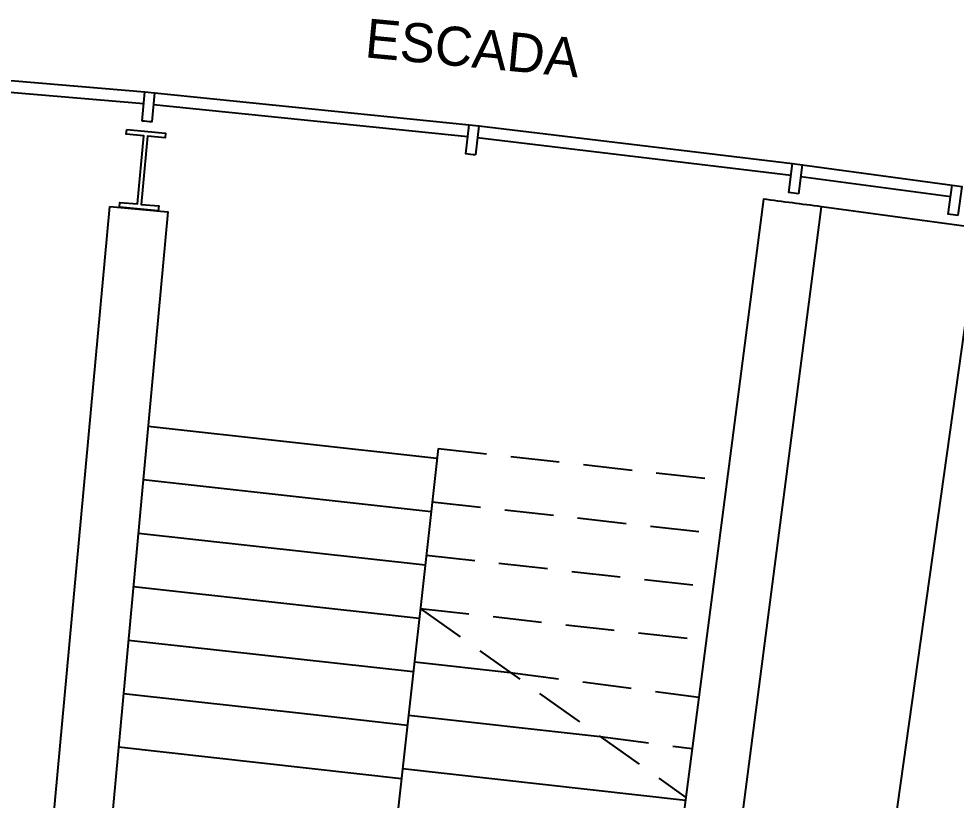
# Model space of a CAD drawing. Header units: millimetres. Extents: x 0 to 86.4, y -30.6 to 19.1.
# Drawn here: x 22.776 to 27.578, y 13.792 to 17.794 of the extents above; entities that cross this region are included whole.
import ezdxf

# ---------------------------------------------------------------- set-up
doc = ezdxf.new("R2010")
doc.units = ezdxf.units.MM
doc.linetypes.add('HIDDEN', pattern=[0.375, 0.25, -0.125])
for name, color, linetype in [('AR-ARMÁRIOS', 2, 'Continuous'), ('AR-ESQ', 2, 'Continuous'), ('AR-EST', 4, 'Continuous'), ('AR-PAR-ALV', 5, 'Continuous'), ('AR-PISO', 1, 'Continuous'), ('AR-TXT', 2, 'Continuous')]:
    doc.layers.add(name, color=color, linetype=linetype)
doc.styles.add('1-125', font='stylu.ttf', dxfattribs={"height": 0.2})

msp = doc.modelspace()

# ---------------------------------------------------------------- linework, layer by layer
at = {"layer": 'AR-ARMÁRIOS'}
msp.add_lwpolyline([(26.0239, 10.1772, -0.002112), (26.7599, 10.077), (27.6934, 16.7216), (26.8876, 16.831)], format="xyb", dxfattribs=at)
at = {"layer": 'AR-ESQ', "color": 1}
for points in [[(22.0883, 17.5321), (23.4216, 17.4194)], [(23.4713, 17.4148), (25.0824, 17.2511)], [(25.1321, 17.2456), (26.7398, 17.0522)], [(26.7894, 17.0458), (27.5579, 16.9426)]]:
    msp.add_lwpolyline(points, dxfattribs=at)
at = {"layer": 'AR-ESQ'}
for points in [[(22.0832, 17.4723), (23.4165, 17.3596)], [(23.4653, 17.3551), (25.0763, 17.1914)], [(25.1249, 17.186), (26.7327, 16.9927)], [(26.7814, 16.9863), (27.5499, 16.8831)]]:
    msp.add_lwpolyline(points, dxfattribs=at)
for points in [[(23.4078, 17.27), (23.4216, 17.4194), (23.4713, 17.4148), (23.4576, 17.2654, 0.000138)], [(25.1155, 17.0965, 0.000138), (25.0659, 17.102), (25.0824, 17.2511), (25.1321, 17.2456)], [(27.5868, 16.7872, 0.000138), (27.5373, 16.794), (27.5579, 16.9426), (27.6074, 16.9357)]]:
    msp.add_lwpolyline(points, format="xyb", close=True, dxfattribs=at)
msp.add_lwpolyline([(26.7701, 16.897), (26.7206, 16.9035), (26.7398, 17.0522), (26.7894, 17.0458)], close=True, dxfattribs=at)
at = {"layer": 'AR-EST'}
msp.add_lwpolyline([(23.3288, 17.2271), (23.528, 17.2086), (23.5257, 17.1837), (23.436, 17.1921), (23.4036, 16.8436), (23.4933, 16.8352), (23.4909, 16.8103), (23.2918, 16.8289), (23.2941, 16.8538), (23.3837, 16.8454), (23.4161, 17.1939), (23.3265, 17.2023), (23.3288, 17.2271)], dxfattribs=at)
at = {"layer": 'AR-PAR-ALV'}
msp.add_lwpolyline([(26.8877, 16.8312, 0.000831), (26.5902, 16.8699), (25.655, 9.6653), (25.9525, 9.6267)], format="xyb", close=True, dxfattribs=at)
msp.add_lwpolyline([(23.2424, 16.8333), (23.5402, 16.8058), (22.9075, 9.9448, 0.000904), (22.6088, 9.9724), (23.2424, 16.8333)], format="xyb", dxfattribs=at)
at = {"layer": 'AR-PISO', "color": 2}
for p, q in [((23.439, 15.7078), (24.9181, 15.5436)), ((24.9236, 15.5933), (24.6453, 13.0836)), ((23.4137, 15.4339), (24.8878, 15.2702)), ((23.3885, 15.16), (24.8575, 14.9969)), ((23.3632, 14.8861), (24.8272, 14.7236)), ((23.3379, 14.6122), (23.8045, 14.5604)), ((23.8045, 14.5604), (24.7969, 14.4503)), ((24.8024, 14.5), (25.2936, 14.4454)), ((23.3127, 14.3383), (24.2704, 14.232)), ((24.2704, 14.232), (24.7665, 14.1769)), ((24.7721, 14.2266), (25.7546, 14.1176)), ((23.2874, 14.0644), (24.7362, 13.9036)), ((24.7417, 13.9533), (26.1907, 13.7925))]:
    msp.add_line(p, q, dxfattribs=at)
at = {"layer": 'AR-PISO', "color": 2, "linetype": 'HIDDEN'}
for p, q in [((24.9236, 15.5933), (26.4031, 15.429)), ((24.8933, 15.3199), (26.3677, 15.1563)), ((24.863, 15.0466), (26.3323, 14.8835)), ((24.8327, 14.7733), (26.1925, 13.8061)), ((24.8327, 14.7733), (26.2969, 14.6107)), ((25.2936, 14.4454), (26.2592, 14.3201)), ((25.7546, 14.1176), (26.225, 14.0565))]:
    msp.add_line(p, q, dxfattribs=at)

# ---------------------------------------------------------------- texts
at = {"layer": 'AR-TXT', "color": 2, "insert": (25.101, 17.6434), "char_height": 0.2, "attachment_point": 5, "rotation": 354.597, "style": '1-125'}
msp.add_mtext('ESCADA', dxfattribs=at)

doc.saveas('drawing.dxf')
